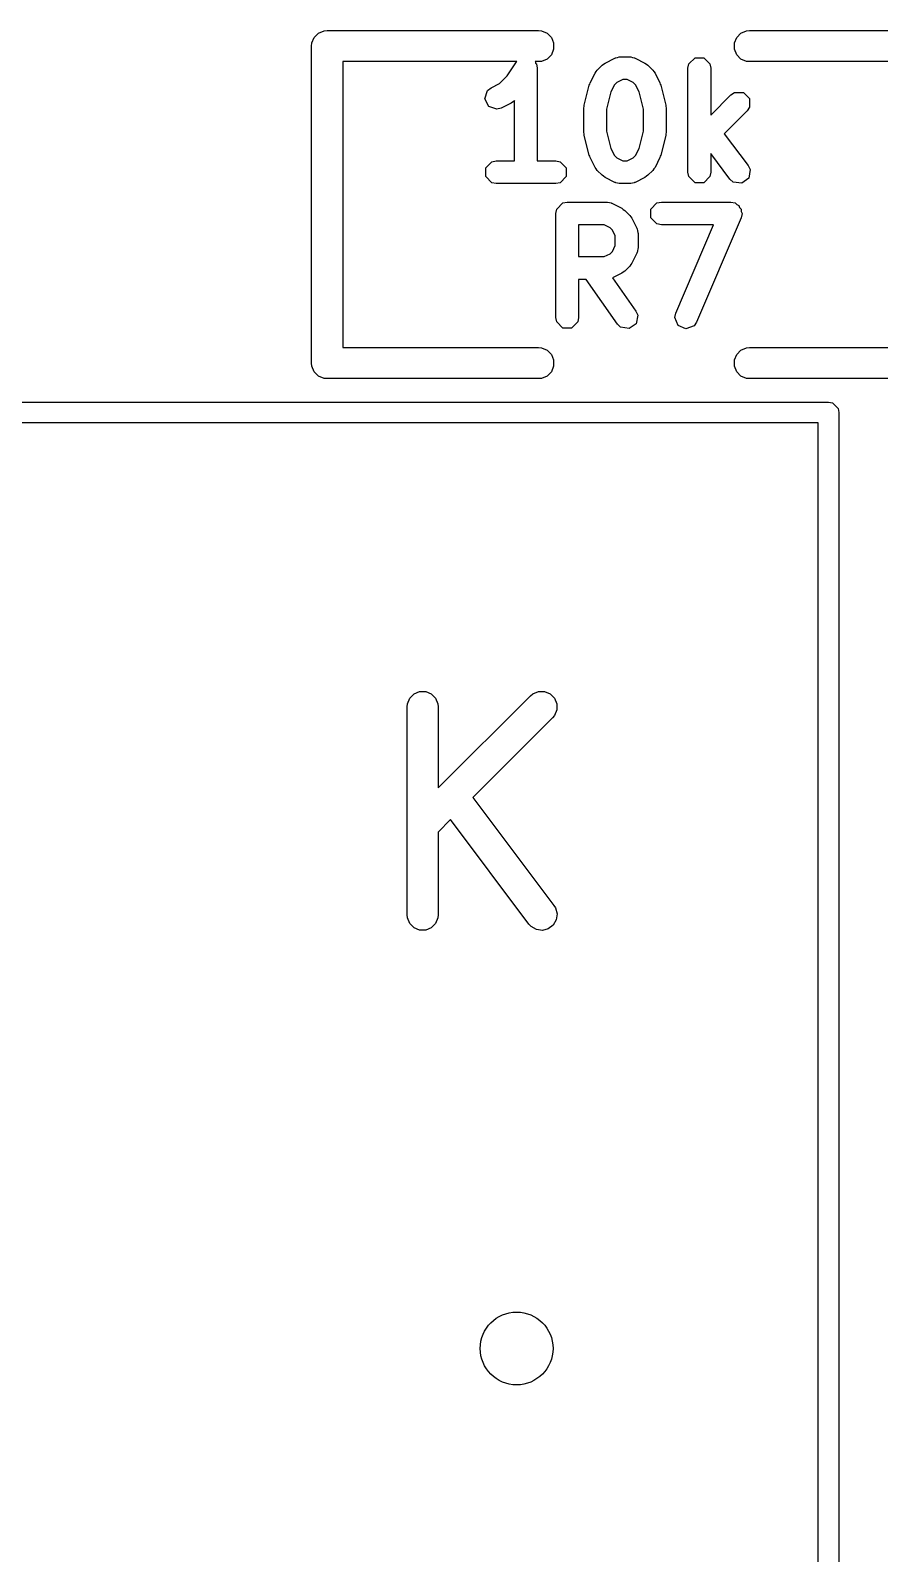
# Model space of a CAD drawing. Extents: x 3.77 to 7.16, y -4.93 to -3.32.
# Drawn here: x 4.3381 to 4.4988, y -4.5357 to -4.2474 of the extents above; entities that cross this region are included whole.
import ezdxf

# ---------------------------------------------------------------- set-up
doc = ezdxf.new("R2010")
doc.units = 0
doc.header["$MEASUREMENT"] = 0
doc.layers.add('BLACK', color=7, linetype='CONTINUOUS')

msp = doc.modelspace()

# ---------------------------------------------------------------- linework, layer by layer
at = {"layer": 'BLACK', "linetype": 'CONTINUOUS'}
for p, q in [((4.39132, -4.2498), (4.39176, -4.24874)), ((4.39176, -4.24874), (4.39257, -4.24792)), ((4.39257, -4.24792), (4.39364, -4.24748)), ((4.39364, -4.24748), (4.39421, -4.24743)), ((4.39421, -4.24743), (4.43421, -4.24743)), ((4.43421, -4.24743), (4.43479, -4.24748)), ((4.43479, -4.24748), (4.43585, -4.24792)), ((4.43585, -4.24792), (4.43667, -4.24874)), ((4.43667, -4.24874), (4.43711, -4.2498)), ((4.47132, -4.2498), (4.47176, -4.24874)), ((4.47176, -4.24874), (4.47257, -4.24792)), ((4.47257, -4.24792), (4.47364, -4.24748)), ((4.47364, -4.24748), (4.47421, -4.24743)), ((4.47421, -4.24743), (4.51421, -4.24743)), ((4.39126, -4.25038), (4.39132, -4.2498)), ((4.39126, -4.31038), (4.39126, -4.25038)), ((4.43667, -4.25202), (4.43585, -4.25284)), ((4.43711, -4.25096), (4.43667, -4.25202)), ((4.43711, -4.2498), (4.43711, -4.25096)), ((4.44883, -4.25262), (4.44886, -4.25258)), ((4.44886, -4.25258), (4.4492, -4.25252)), ((4.4492, -4.25252), (4.44953, -4.25243)), ((4.44953, -4.25243), (4.44958, -4.25244)), ((4.44958, -4.25244), (4.44968, -4.25242)), ((4.44968, -4.25242), (4.45156, -4.25242)), ((4.45156, -4.25242), (4.45166, -4.25244)), ((4.45166, -4.25244), (4.45171, -4.25243)), ((4.45171, -4.25243), (4.45204, -4.25252)), ((4.45204, -4.25252), (4.45238, -4.25258)), ((4.45238, -4.25258), (4.45242, -4.25262)), ((4.46271, -4.25375), (4.46387, -4.25258)), ((4.46387, -4.25258), (4.46551, -4.25258)), ((4.46551, -4.25258), (4.46668, -4.25375)), ((4.47132, -4.25096), (4.47132, -4.2498)), ((4.47176, -4.25202), (4.47132, -4.25096)), ((4.47257, -4.25284), (4.47176, -4.25202)), ((4.43011, -4.25333), (4.39717, -4.25333)), ((4.39717, -4.25333), (4.39717, -4.30743)), ((4.42831, -4.25601), (4.43007, -4.25338)), ((4.43007, -4.25338), (4.43011, -4.25333)), ((4.43421, -4.25333), (4.43358, -4.25333)), ((4.43358, -4.25333), (4.43365, -4.25337)), ((4.43365, -4.25337), (4.43369, -4.25359)), ((4.43369, -4.25359), (4.43385, -4.25375)), ((4.43385, -4.25375), (4.43401, -4.25457)), ((4.43401, -4.25457), (4.43401, -4.27212)), ((4.43479, -4.25328), (4.43421, -4.25333)), ((4.43585, -4.25284), (4.43479, -4.25328)), ((4.44495, -4.25548), (4.44516, -4.25521)), ((4.44516, -4.25521), (4.44535, -4.25493)), ((4.44535, -4.25493), (4.44629, -4.25399)), ((4.44629, -4.25399), (4.44657, -4.2538)), ((4.44657, -4.2538), (4.44684, -4.25359)), ((4.44684, -4.25359), (4.44872, -4.25265)), ((4.44872, -4.25265), (4.44883, -4.25262)), ((4.45242, -4.25262), (4.45252, -4.25265)), ((4.45252, -4.25265), (4.4544, -4.25359)), ((4.4544, -4.25359), (4.45467, -4.2538)), ((4.45467, -4.2538), (4.45496, -4.25399)), ((4.45496, -4.25399), (4.45589, -4.25493)), ((4.45589, -4.25493), (4.45608, -4.25521)), ((4.45608, -4.25521), (4.4563, -4.25548)), ((4.46254, -4.25457), (4.46271, -4.25375)), ((4.46254, -4.27427), (4.46254, -4.25457)), ((4.46668, -4.25375), (4.46684, -4.25457)), ((4.46684, -4.25457), (4.46684, -4.26345)), ((4.47364, -4.25328), (4.47257, -4.25284)), ((4.47421, -4.25333), (4.47364, -4.25328)), ((4.51126, -4.25333), (4.47421, -4.25333)), ((4.42461, -4.25879), (4.42527, -4.25828)), ((4.42527, -4.25828), (4.42683, -4.25749)), ((4.42683, -4.25749), (4.42831, -4.25601)), ((4.44291, -4.26155), (4.44384, -4.2578)), ((4.44384, -4.2578), (4.44395, -4.25759)), ((4.44395, -4.25759), (4.44401, -4.25736)), ((4.44401, -4.25736), (4.44495, -4.25548)), ((4.44864, -4.25772), (4.44796, -4.25907)), ((4.44908, -4.25728), (4.44864, -4.25772)), ((4.45019, -4.25672), (4.44908, -4.25728)), ((4.45105, -4.25672), (4.45019, -4.25672)), ((4.45216, -4.25728), (4.45105, -4.25672)), ((4.45261, -4.25772), (4.45216, -4.25728)), ((4.45328, -4.25907), (4.45261, -4.25772)), ((4.4563, -4.25548), (4.45723, -4.25736)), ((4.45723, -4.25736), (4.4573, -4.25759)), ((4.4573, -4.25759), (4.4574, -4.2578)), ((4.4574, -4.2578), (4.45834, -4.26155)), ((4.42409, -4.26035), (4.42461, -4.25879)), ((4.42482, -4.26182), (4.42409, -4.26035)), ((4.42907, -4.26118), (4.42719, -4.26212)), ((4.42934, -4.26097), (4.42907, -4.26118)), ((4.42963, -4.26078), (4.42934, -4.26097)), ((4.42971, -4.2607), (4.42963, -4.26078)), ((4.42971, -4.27212), (4.42971, -4.2607)), ((4.44796, -4.25907), (4.44714, -4.26234)), ((4.4541, -4.26234), (4.45328, -4.25907)), ((4.46684, -4.26345), (4.47068, -4.25962)), ((4.47068, -4.25962), (4.47137, -4.25915)), ((4.47137, -4.25915), (4.47302, -4.25915)), ((4.47302, -4.25915), (4.47418, -4.26031)), ((4.47418, -4.26031), (4.47418, -4.26196)), ((4.42638, -4.26234), (4.42482, -4.26182)), ((4.42719, -4.26212), (4.42638, -4.26234)), ((4.44284, -4.26207), (4.44289, -4.26182)), ((4.44284, -4.26677), (4.44284, -4.26207)), ((4.44289, -4.26182), (4.44291, -4.26155)), ((4.44714, -4.26234), (4.44714, -4.2665)), ((4.4541, -4.2665), (4.4541, -4.26234)), ((4.45834, -4.26155), (4.45835, -4.26182)), ((4.45835, -4.26182), (4.4584, -4.26207)), ((4.4584, -4.26207), (4.4584, -4.26677)), ((4.47372, -4.26266), (4.46941, -4.26697)), ((4.47418, -4.26196), (4.47372, -4.26266)), ((4.44289, -4.26702), (4.44284, -4.26677)), ((4.44714, -4.2665), (4.44796, -4.26977)), ((4.45328, -4.26977), (4.4541, -4.2665)), ((4.4584, -4.26677), (4.45835, -4.26702)), ((4.46941, -4.26697), (4.47392, -4.27298)), ((4.44291, -4.26729), (4.44289, -4.26702)), ((4.44384, -4.27104), (4.44291, -4.26729)), ((4.44796, -4.26977), (4.44864, -4.27112)), ((4.45261, -4.27112), (4.45328, -4.26977)), ((4.45834, -4.26729), (4.4574, -4.27104)), ((4.45835, -4.26702), (4.45834, -4.26729)), ((4.42424, -4.27345), (4.42541, -4.27228)), ((4.42541, -4.27228), (4.42623, -4.27212)), ((4.42623, -4.27212), (4.42971, -4.27212)), ((4.43401, -4.27212), (4.43749, -4.27212)), ((4.43749, -4.27212), (4.43831, -4.27228)), ((4.43831, -4.27228), (4.43947, -4.27345)), ((4.44395, -4.27125), (4.44384, -4.27104)), ((4.44401, -4.27148), (4.44395, -4.27125)), ((4.44495, -4.27336), (4.44401, -4.27148)), ((4.44864, -4.27112), (4.44908, -4.27156)), ((4.44908, -4.27156), (4.45019, -4.27212)), ((4.45019, -4.27212), (4.45105, -4.27212)), ((4.45105, -4.27212), (4.45216, -4.27156)), ((4.45216, -4.27156), (4.45261, -4.27112)), ((4.45723, -4.27148), (4.4563, -4.27336)), ((4.4573, -4.27125), (4.45723, -4.27148)), ((4.4574, -4.27104), (4.4573, -4.27125)), ((4.47048, -4.27556), (4.46684, -4.27071)), ((4.46684, -4.27071), (4.46684, -4.27427)), ((4.42424, -4.27509), (4.42424, -4.27345)), ((4.42541, -4.27626), (4.42424, -4.27509)), ((4.43947, -4.27509), (4.43831, -4.27626)), ((4.43947, -4.27345), (4.43947, -4.27509)), ((4.44516, -4.27363), (4.44495, -4.27336)), ((4.44535, -4.27391), (4.44516, -4.27363)), ((4.44629, -4.27485), (4.44535, -4.27391)), ((4.44657, -4.27504), (4.44629, -4.27485)), ((4.44684, -4.27525), (4.44657, -4.27504)), ((4.44872, -4.27619), (4.44684, -4.27525)), ((4.4544, -4.27525), (4.45252, -4.27619)), ((4.45467, -4.27504), (4.4544, -4.27525)), ((4.45496, -4.27485), (4.45467, -4.27504)), ((4.45589, -4.27391), (4.45496, -4.27485)), ((4.45608, -4.27363), (4.45589, -4.27391)), ((4.4563, -4.27336), (4.45608, -4.27363)), ((4.46271, -4.27509), (4.46254, -4.27427)), ((4.46387, -4.27626), (4.46271, -4.27509)), ((4.46668, -4.27509), (4.46551, -4.27626)), ((4.46684, -4.27427), (4.46668, -4.27509)), ((4.4711, -4.27612), (4.47048, -4.27556)), ((4.47405, -4.27537), (4.47273, -4.27635)), ((4.47392, -4.27298), (4.47428, -4.27374)), ((4.47428, -4.27374), (4.47405, -4.27537)), ((4.42623, -4.27642), (4.42541, -4.27626)), ((4.43749, -4.27642), (4.42623, -4.27642)), ((4.43831, -4.27626), (4.43749, -4.27642)), ((4.44883, -4.27622), (4.44872, -4.27619)), ((4.44886, -4.27626), (4.44883, -4.27622)), ((4.4492, -4.27632), (4.44886, -4.27626)), ((4.44953, -4.27641), (4.4492, -4.27632)), ((4.44958, -4.2764), (4.44953, -4.27641)), ((4.44968, -4.27642), (4.44958, -4.2764)), ((4.45156, -4.27642), (4.44968, -4.27642)), ((4.45166, -4.2764), (4.45156, -4.27642)), ((4.45171, -4.27641), (4.45166, -4.2764)), ((4.45204, -4.27632), (4.45171, -4.27641)), ((4.45238, -4.27626), (4.45204, -4.27632)), ((4.45242, -4.27622), (4.45238, -4.27626)), ((4.45252, -4.27619), (4.45242, -4.27622)), ((4.46551, -4.27626), (4.46387, -4.27626)), ((4.47273, -4.27635), (4.4711, -4.27612)), ((4.43752, -4.28207), (4.43769, -4.28125)), ((4.43769, -4.28125), (4.43885, -4.28008)), ((4.43885, -4.28008), (4.43967, -4.27992)), ((4.43967, -4.27992), (4.44718, -4.27992)), ((4.44718, -4.27992), (4.44728, -4.27994)), ((4.44728, -4.27994), (4.44733, -4.27993)), ((4.44733, -4.27993), (4.44766, -4.28002)), ((4.44766, -4.28002), (4.448, -4.28008)), ((4.448, -4.28008), (4.44804, -4.28012)), ((4.44804, -4.28012), (4.44814, -4.28015)), ((4.44814, -4.28015), (4.45002, -4.28109)), ((4.45002, -4.28109), (4.45029, -4.2813)), ((4.45029, -4.2813), (4.45057, -4.28149)), ((4.45551, -4.28125), (4.45667, -4.28008)), ((4.45551, -4.28289), (4.45551, -4.28125)), ((4.45667, -4.28008), (4.4575, -4.27992)), ((4.4575, -4.27992), (4.47063, -4.27992)), ((4.47063, -4.27992), (4.47065, -4.27992)), ((4.47065, -4.27992), (4.47066, -4.27992)), ((4.47066, -4.27992), (4.47068, -4.27993)), ((4.47068, -4.27993), (4.47145, -4.28008)), ((4.47145, -4.28008), (4.47176, -4.28039)), ((4.47176, -4.28039), (4.47217, -4.28057)), ((4.47217, -4.28057), (4.47232, -4.28095)), ((4.47232, -4.28095), (4.47262, -4.28125)), ((4.47262, -4.28125), (4.47262, -4.28169)), ((4.43752, -4.30177), (4.43752, -4.28207)), ((4.44667, -4.28422), (4.44182, -4.28422)), ((4.44182, -4.28422), (4.44182, -4.29024)), ((4.44778, -4.28478), (4.44667, -4.28422)), ((4.45057, -4.28149), (4.45151, -4.28243)), ((4.45151, -4.28243), (4.4517, -4.28271)), ((4.4517, -4.28271), (4.45192, -4.28298)), ((4.45192, -4.28298), (4.45285, -4.28486)), ((4.45667, -4.28406), (4.45551, -4.28289)), ((4.4575, -4.28422), (4.45667, -4.28406)), ((4.46737, -4.28422), (4.4575, -4.28422)), ((4.46021, -4.30092), (4.46737, -4.28422)), ((4.47261, -4.28292), (4.46416, -4.30262)), ((4.47262, -4.28289), (4.47261, -4.2829)), ((4.47261, -4.2829), (4.47261, -4.28292)), ((4.47262, -4.28169), (4.47278, -4.2821)), ((4.47278, -4.2821), (4.47262, -4.28287)), ((4.47262, -4.28287), (4.47262, -4.28289)), ((4.44823, -4.28522), (4.44778, -4.28478)), ((4.44878, -4.28633), (4.44823, -4.28522)), ((4.44878, -4.28813), (4.44878, -4.28633)), ((4.45285, -4.28486), (4.45288, -4.28496)), ((4.45288, -4.28496), (4.45292, -4.285)), ((4.45292, -4.285), (4.45298, -4.28534)), ((4.45298, -4.28534), (4.45307, -4.28567)), ((4.45307, -4.28567), (4.45306, -4.28572)), ((4.45306, -4.28572), (4.45308, -4.28582)), ((4.45308, -4.28582), (4.45308, -4.28864)), ((4.44667, -4.29024), (4.44778, -4.28968)), ((4.44778, -4.28968), (4.44823, -4.28924)), ((4.44823, -4.28924), (4.44878, -4.28813)), ((4.45285, -4.2896), (4.45192, -4.29147)), ((4.45288, -4.28949), (4.45285, -4.2896)), ((4.45292, -4.28946), (4.45288, -4.28949)), ((4.45298, -4.28912), (4.45292, -4.28946)), ((4.45307, -4.28879), (4.45298, -4.28912)), ((4.45308, -4.28864), (4.45306, -4.28874)), ((4.45306, -4.28874), (4.45307, -4.28879)), ((4.44182, -4.29024), (4.44667, -4.29024)), ((4.45151, -4.29203), (4.45057, -4.29297)), ((4.4517, -4.29175), (4.45151, -4.29203)), ((4.45192, -4.29147), (4.4517, -4.29175)), ((4.44324, -4.29454), (4.44182, -4.29454)), ((4.44182, -4.29454), (4.44182, -4.30177)), ((4.44917, -4.303), (4.44324, -4.29454)), ((4.45002, -4.29337), (4.44828, -4.29424)), ((4.44828, -4.29424), (4.45269, -4.30054)), ((4.45029, -4.29316), (4.45002, -4.29337)), ((4.45057, -4.29297), (4.45029, -4.29316)), ((4.45269, -4.30054), (4.45303, -4.3013)), ((4.45303, -4.3013), (4.45274, -4.30293)), ((4.46004, -4.30174), (4.46021, -4.30092)), ((4.43769, -4.30259), (4.43752, -4.30177)), ((4.43885, -4.30376), (4.43769, -4.30259)), ((4.4405, -4.30376), (4.43885, -4.30376)), ((4.44166, -4.30259), (4.4405, -4.30376)), ((4.44182, -4.30177), (4.44166, -4.30259)), ((4.44977, -4.30358), (4.44917, -4.303)), ((4.4514, -4.30387), (4.44977, -4.30358)), ((4.45274, -4.30293), (4.4514, -4.30387)), ((4.46065, -4.30327), (4.46004, -4.30174)), ((4.46216, -4.30392), (4.46065, -4.30327)), ((4.46369, -4.30331), (4.46216, -4.30392)), ((4.46416, -4.30262), (4.46369, -4.30331)), ((4.39717, -4.30743), (4.43421, -4.30743)), ((4.43421, -4.30743), (4.43479, -4.30748)), ((4.43479, -4.30748), (4.43585, -4.30792)), ((4.43585, -4.30792), (4.43667, -4.30874)), ((4.43667, -4.30874), (4.43711, -4.3098)), ((4.43711, -4.3098), (4.43711, -4.31096)), ((4.47132, -4.3098), (4.47176, -4.30874)), ((4.47132, -4.31096), (4.47132, -4.3098)), ((4.47176, -4.30874), (4.47257, -4.30792)), ((4.47257, -4.30792), (4.47364, -4.30748)), ((4.47364, -4.30748), (4.47421, -4.30743)), ((4.47421, -4.30743), (4.51126, -4.30743)), ((4.39132, -4.31096), (4.39126, -4.31038)), ((4.39176, -4.31202), (4.39132, -4.31096)), ((4.39257, -4.31284), (4.39176, -4.31202)), ((4.39364, -4.31328), (4.39257, -4.31284)), ((4.43585, -4.31284), (4.43479, -4.31328)), ((4.43667, -4.31202), (4.43585, -4.31284)), ((4.43711, -4.31096), (4.43667, -4.31202)), ((4.47176, -4.31202), (4.47132, -4.31096)), ((4.47257, -4.31284), (4.47176, -4.31202)), ((4.47364, -4.31328), (4.47257, -4.31284)), ((4.39421, -4.31333), (4.39364, -4.31328)), ((4.43421, -4.31333), (4.39421, -4.31333)), ((4.43479, -4.31328), (4.43421, -4.31333)), ((4.47421, -4.31333), (4.47364, -4.31328)), ((4.51421, -4.31333), (4.47421, -4.31333)), ((4.05608, -4.31778), (4.48915, -4.31778)), ((4.48915, -4.31778), (4.48991, -4.31793)), ((4.48991, -4.31793), (4.49097, -4.319)), ((4.48719, -4.32172), (4.05805, -4.32172)), ((4.48719, -4.67211), (4.48719, -4.32172)), ((4.49097, -4.319), (4.49112, -4.31975)), ((4.49112, -4.31975), (4.49112, -4.67408)), ((4.40985, -4.37381), (4.41067, -4.373)), ((4.41067, -4.373), (4.41173, -4.37256)), ((4.41173, -4.37256), (4.41288, -4.37256)), ((4.41288, -4.37256), (4.41395, -4.373)), ((4.41395, -4.373), (4.41476, -4.37381)), ((4.41526, -4.39082), (4.43272, -4.37336)), ((4.43272, -4.37336), (4.43316, -4.373)), ((4.43316, -4.373), (4.43423, -4.37256)), ((4.43423, -4.37256), (4.43538, -4.37256)), ((4.43538, -4.37256), (4.43645, -4.373)), ((4.43645, -4.373), (4.43726, -4.37381)), ((4.40936, -4.37545), (4.40941, -4.37488)), ((4.40936, -4.41482), (4.40936, -4.37545)), ((4.40941, -4.37488), (4.40985, -4.37381)), ((4.41476, -4.37381), (4.4152, -4.37488)), ((4.4152, -4.37488), (4.41526, -4.37545)), ((4.41526, -4.37545), (4.41526, -4.39082)), ((4.43726, -4.37381), (4.4377, -4.37488)), ((4.4377, -4.37603), (4.43726, -4.37709)), ((4.4377, -4.37488), (4.4377, -4.37603)), ((4.43689, -4.37754), (4.42183, -4.3926)), ((4.43726, -4.37709), (4.43689, -4.37754)), ((4.42183, -4.3926), (4.43717, -4.41305)), ((4.41761, -4.39682), (4.41526, -4.39917)), ((4.41526, -4.39917), (4.41526, -4.41482)), ((4.43244, -4.41659), (4.41761, -4.39682)), ((4.43717, -4.41305), (4.43747, -4.41354)), ((4.43747, -4.41354), (4.43775, -4.41466)), ((4.40941, -4.4154), (4.40936, -4.41482)), ((4.40985, -4.41646), (4.40941, -4.4154)), ((4.41067, -4.41728), (4.40985, -4.41646)), ((4.41476, -4.41646), (4.41395, -4.41728)), ((4.4152, -4.4154), (4.41476, -4.41646)), ((4.41526, -4.41482), (4.4152, -4.4154)), ((4.43283, -4.41702), (4.43244, -4.41659)), ((4.437, -4.41679), (4.43608, -4.41748)), ((4.43759, -4.4158), (4.437, -4.41679)), ((4.43775, -4.41466), (4.43759, -4.4158)), ((4.41173, -4.41772), (4.41067, -4.41728)), ((4.41288, -4.41772), (4.41173, -4.41772)), ((4.41395, -4.41728), (4.41288, -4.41772)), ((4.43383, -4.41761), (4.43283, -4.41702)), ((4.43497, -4.41777), (4.43383, -4.41761)), ((4.43608, -4.41748), (4.43497, -4.41777))]:
    msp.add_line(p, q, dxfattribs=at)
at = {"layer": 'BLACK'}
msp.add_circle((4.4301, -4.49692), 0.00689, dxfattribs=at)
msp.add_circle((4.4301, -4.49692), 0.00689, dxfattribs=at)

doc.saveas('drawing.dxf')
